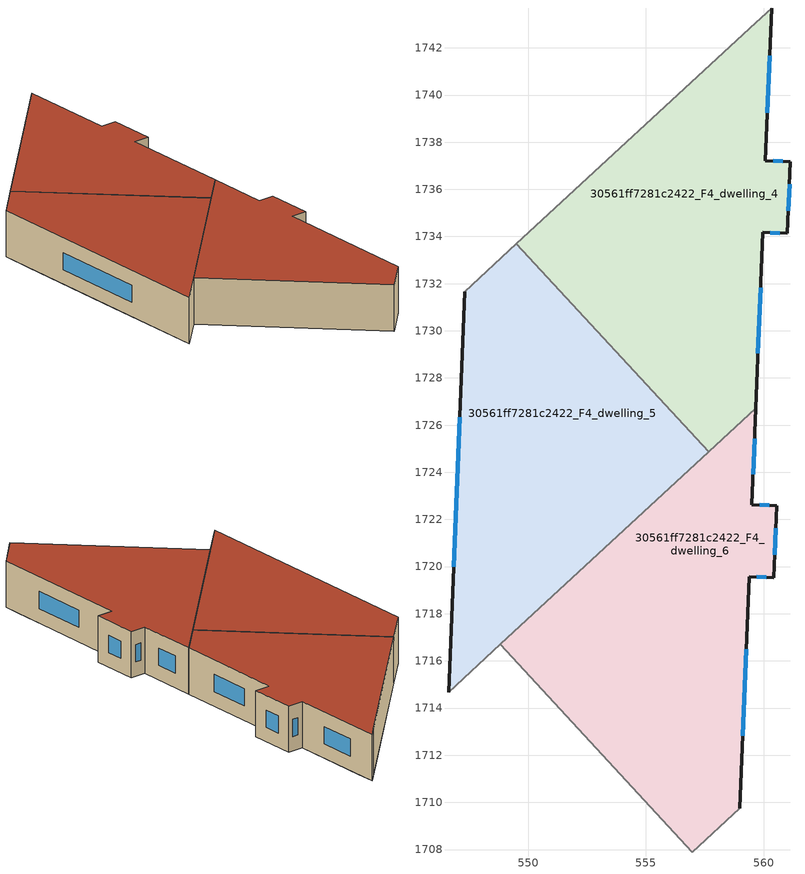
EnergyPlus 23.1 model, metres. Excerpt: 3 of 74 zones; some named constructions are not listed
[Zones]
30561ff7281c2422_F4_dwelling_4
 floor to 30561ff7281c2422_F3_dwelling_4 (EU_floor_Construction): 560.28,1742.46 560.07,1737.22 561.13,1737.17 561.04,1735.04 551.65,1731.37 549.5,1733.69 558.06,1741.6 z12
 floor to 30561ff7281c2422_F3_dwelling_5 (EU_floor_Construction): 561.04,1735.04 561,1734.13 559.95,1734.17 559.65,1726.71 559.5,1726.57 556.98,1725.59 551.65,1731.37 z12
 floor to 30561ff7281c2422_F3_dwelling_6 (EU_floor_Construction): 559.5,1726.57 557.65,1724.86 556.98,1725.59 z12
 floor to 30561ff7281c2422_F3_dwelling_2 (EU_floor_Construction): 560.32,1743.69 560.28,1742.46 558.06,1741.6 z12
 wall outside (EU_wall_Construction): 559.65,1726.71 559.95,1734.17 561,1734.13 561.13,1737.17 560.07,1737.22 560.32,1743.69 z12:15
 wall to 30561ff7281c2422_F4_dwelling_5 (EU_wall_Construction): 549.5,1733.69 557.65,1724.86 z12:15
 wall to 30561ff7281c2422_F4_dwelling_3 (EU_wall_Construction): 559.65,1743.07 549.5,1733.69 z12:15
 wall to 30561ff7281c2422_F4_dwelling_6 (EU_wall_Construction): 557.65,1724.86 559.65,1726.71 z12:15
 wall to 30561ff7281c2422_F4_dwelling_2 (EU_wall_Construction): 560.32,1743.69 559.65,1743.07 z12:15
 window (EU_Window_Construction): 560.15,1739.25 560.24,1741.66 / 560.8,1737.19 560.4,1737.2 / 561.04,1735.09 561.09,1736.22 / 560.28,1734.16 560.67,1734.15 / 559.75,1729.05 559.86,1731.84 z12.94:14.06
 roof outside (EU_roof_Construction): 559.65,1726.71 559.95,1734.17 561,1734.13 561.13,1737.17 560.07,1737.22 560.32,1743.69 549.5,1733.69 557.65,1724.86 z15
30561ff7281c2422_F4_dwelling_5
 floor to 30561ff7281c2422_F3_dwelling_5 (EU_floor_Construction): 551.65,1731.37 556.98,1725.59 546.91,1721.65 547.23,1729.64 z12
 floor to 30561ff7281c2422_F3_dwelling_6 (EU_floor_Construction): 556.98,1725.59 557.65,1724.86 546.63,1714.67 546.91,1721.65 z12
 floor to 30561ff7281c2422_F3_dwelling_4 (EU_floor_Construction): 549.5,1733.69 551.65,1731.37 547.23,1729.64 547.31,1731.67 z12
 wall outside (EU_wall_Construction): 547.31,1731.67 546.63,1714.67 z12:15
 wall to 30561ff7281c2422_F4_dwelling_7 (EU_wall_Construction): 546.63,1714.67 548.83,1716.71 z12:15
 wall to 30561ff7281c2422_F4_dwelling_3 (EU_wall_Construction): 549.5,1733.69 547.31,1731.67 z12:15
 wall to 30561ff7281c2422_F4_dwelling_6 (EU_wall_Construction): 548.83,1716.71 557.65,1724.86 z12:15
 window (EU_Window_Construction): 547.1,1726.34 546.84,1720 z12.94:14.06
 roof outside (EU_roof_Construction): 557.65,1724.86 549.5,1733.69 547.31,1731.67 546.63,1714.67 z15
30561ff7281c2422_F4_dwelling_6
 floor to 30561ff7281c2422_F3_dwelling_6 (EU_floor_Construction): 559.65,1726.63 559.49,1722.63 560.55,1722.59 560.43,1719.54 559.38,1719.58 559.35,1718.85 550.16,1715.26 548.83,1716.71 559.5,1726.57 z12
 floor to 30561ff7281c2422_F3_dwelling_7 (EU_floor_Construction): 559.35,1718.85 559.02,1710.81 555.53,1709.45 550.16,1715.26 z12
 floor to 30561ff7281c2422_F3_dwelling_8 (EU_floor_Construction): 559.02,1710.81 558.98,1709.75 556.97,1707.9 555.53,1709.45 z12
 wall outside (EU_wall_Construction): 558.98,1709.75 559.38,1719.58 560.43,1719.54 560.55,1722.59 559.49,1722.63 559.65,1726.71 z12:15
 wall to 30561ff7281c2422_F4_dwelling_7 (EU_wall_Construction): 548.83,1716.71 556.97,1707.89 z12:15
 wall to 30561ff7281c2422_F4_dwelling_8 (EU_wall_Construction): 556.97,1707.89 558.98,1709.75 z12:15
 window (EU_Window_Construction): 559.54,1723.91 559.6,1725.43 / 560.22,1722.6 559.82,1722.62 / 560.47,1720.49 560.51,1721.63 / 559.7,1719.56 560.1,1719.55 / 559.1,1712.83 559.25,1716.5 z12.94:14.06
 roof outside (EU_roof_Construction): 558.98,1709.75 559.38,1719.58 560.43,1719.54 560.55,1722.59 559.49,1722.63 559.65,1726.71 548.83,1716.71 556.97,1707.89 z15
[SCHEDULE:FILE] Column Number=1; Rows to Skip at Top=0; Number of Hours of Data=8760; Column Separator=Comma; Interpolate to Timestep=No; Minutes per Item=60; Adjust Schedule for Daylight Savings=Yes
Name | File
EU_Step8_GainSchedule_30561ff7281c2422_F1_dwelling_1_f000 | ../../schedules/30561ff7281c2422/30561ff7281c2422_F1_dwelling_1_f000_gain.csv
EU_Step8_GainSchedule_30561ff7281c2422_F1_dwelling_2_f000 | ../../schedules/30561ff7281c2422/30561ff7281c2422_F1_dwelling_2_f000_gain.csv
EU_Step8_GainSchedule_30561ff7281c2422_F1_dwelling_3_f000 | ../../schedules/30561ff7281c2422/30561ff7281c2422_F1_dwelling_3_f000_gain.csv
EU_Step8_GainSchedule_30561ff7281c2422_F1_dwelling_4_f000 | ../../schedules/30561ff7281c2422/30561ff7281c2422_F1_dwelling_4_f000_gain.csv
EU_Step8_GainSchedule_30561ff7281c2422_F1_dwelling_5_f000 | ../../schedules/30561ff7281c2422/30561ff7281c2422_F1_dwelling_5_f000_gain.csv
EU_Step8_GainSchedule_30561ff7281c2422_F1_dwelling_6_f000 | ../../schedules/30561ff7281c2422/30561ff7281c2422_F1_dwelling_6_f000_gain.csv
EU_Step8_GainSchedule_30561ff7281c2422_F1_dwelling_7_f000 | ../../schedules/30561ff7281c2422/30561ff7281c2422_F1_dwelling_7_f000_gain.csv
EU_Step8_GainSchedule_30561ff7281c2422_F1_dwelling_8_f000 | ../../schedules/30561ff7281c2422/30561ff7281c2422_F1_dwelling_8_f000_gain.csv
EU_Step8_GainSchedule_30561ff7281c2422_F1_dwelling_9_f000 | ../../schedules/30561ff7281c2422/30561ff7281c2422_F1_dwelling_9_f000_gain.csv
EU_Step8_GainSchedule_30561ff7281c2422_F1_dwelling_10_f000 | ../../schedules/30561ff7281c2422/30561ff7281c2422_F1_dwelling_10_f000_gain.csv
EU_Step8_GainSchedule_30561ff7281c2422_F1_dwelling_11_f000 | ../../schedules/30561ff7281c2422/30561ff7281c2422_F1_dwelling_11_f000_gain.csv
EU_Step8_GainSchedule_30561ff7281c2422_F1_dwelling_12_f000 | ../../schedules/30561ff7281c2422/30561ff7281c2422_F1_dwelling_12_f000_gain.csv
EU_Step8_GainSchedule_30561ff7281c2422_F1_dwelling_13_f000 | ../../schedules/30561ff7281c2422/30561ff7281c2422_F1_dwelling_13_f000_gain.csv
EU_Step8_GainSchedule_30561ff7281c2422_F1_dwelling_14_f000 | ../../schedules/30561ff7281c2422/30561ff7281c2422_F1_dwelling_14_f000_gain.csv
